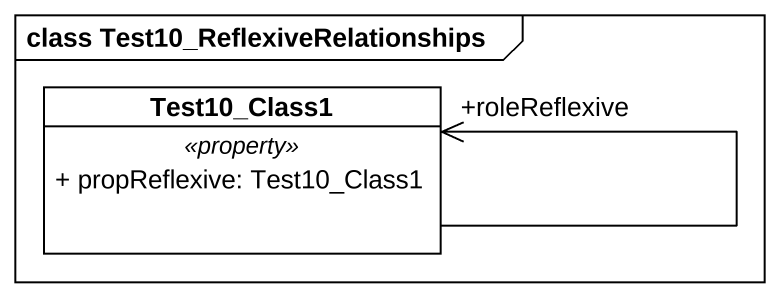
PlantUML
@startuml
mainframe class Test10_ReflexiveRelationships
hide circle
hide empty members
skinparam classAttributeIconSize 0
class Test10_Class1 {
  .. <<property>> ..
  + propReflexive: Test10_Class1
}
Test10_Class1 --> "+roleReflexive" Test10_Class1
@enduml
